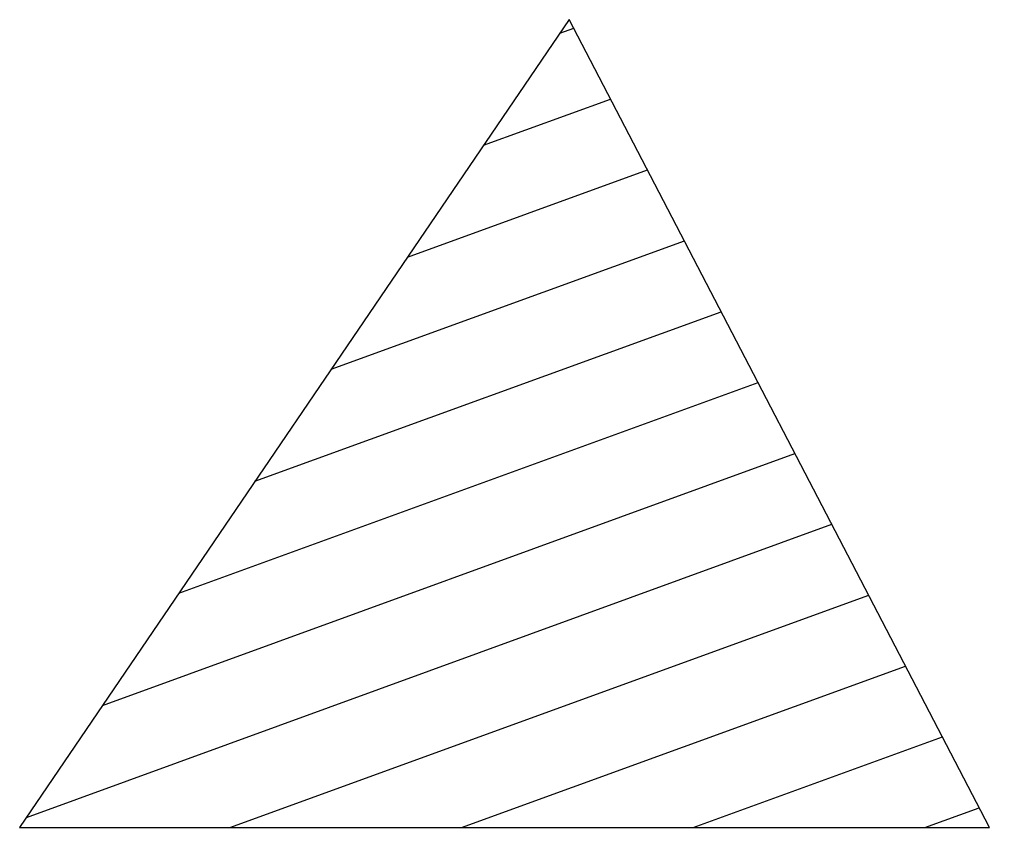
# Model space of a CAD drawing. Units: millimetres at full size, sheet at 1:100. Extents: x -12490 to 5878, y -12674 to 2633.
import ezdxf

# ---------------------------------------------------------------- set-up
doc = ezdxf.new("R2010")
doc.units = ezdxf.units.MM
doc.header["$LTSCALE"] = 100
doc.layers.add('0-0', color=7, linetype='Continuous')

msp = doc.modelspace()

# ---------------------------------------------------------------- linework, layer by layer
at = {"layer": '0-0'}
for p, q in [((-2260.4, 2369.8), (-1995.2, 2466.4)), ((-3702.8, 248.5), (-1297.2, 1124.1)), ((-5145.3, -1872.7), (-599.2, -218.1)), ((-6587.8, -3994), (98.7, -1560.3)), ((-8030.2, -6115.3), (796.7, -2902.6)), ((-9472.7, -8236.6), (1494.6, -4244.8)), ((-10915.2, -10357.9), (2192.6, -5587)), ((-12357.7, -12479.2), (2890.6, -6929.3)), ((-8505.8, -12673.5), (3588.5, -8271.5)), ((-4120.1, -12673.5), (4286.5, -9613.7)), ((265.6, -12673.5), (4984.4, -10955.9)), ((4651.3, -12673.5), (5682.4, -12298.2))]:
    msp.add_line(p, q, dxfattribs=at)
msp.add_lwpolyline([(-12489.8, -12673.5), (5877.6, -12673.5), (-2081.6, 2632.7)], close=True, dxfattribs=at)

doc.saveas('drawing.dxf')
